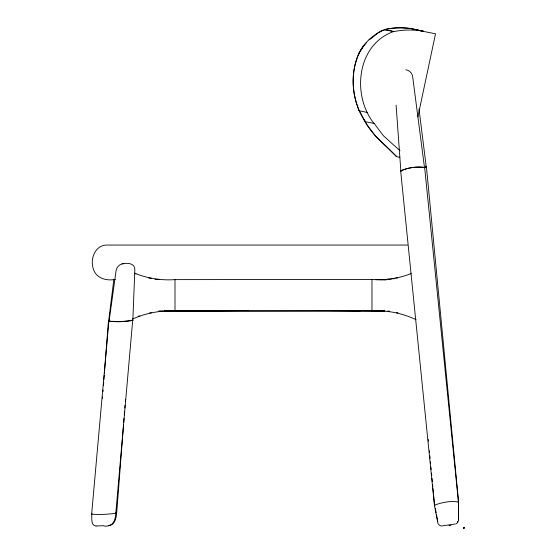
<?xml version="1.0" encoding="UTF-8"?>
<svg xmlns="http://www.w3.org/2000/svg" width="556" height="556" viewBox="0 0 556 556"><rect width="100%" height="100%" fill="white"/><g stroke="black" fill="none" stroke-linecap="round" stroke-linejoin="round"><path stroke-width="0.83" d="M464.225 527.345L464.225 528.033L463.635 528.193L464.329 527.484L464.1 527.957M464.107 527.415L463.954 528.089M463.926 527.985L463.635 528.193L463.864 527.748M96.07 526.094C90.44 525.427 92.171 517.719 91.657 514.001L108.879 321.222L120.631 321.583L132.835 320.416L134.83 269.98C135.282 263.641 128.262 262.717 123.571 263.655M102.443 398.603L102.575 396.873M102.978 391.688L103.11 389.958M103.444 385.642L103.715 382.18M103.909 379.588L104.243 375.272M104.382 373.542L108.392 321.695L109.33 321.493L108.392 321.695M123.55 424.381L116.732 512.514C116.273 517.462 115.099 525.656 108.462 525.413M123.689 422.65L124.023 418.334M124.287 414.873L124.558 411.419M124.822 407.965L125.024 405.373M125.357 401.05L125.489 399.319M132.703 320.131L115.808 513.105C115.321 521.403 112.639 526.775 104.18 526.094M458.603 519.79L458.54 501.436L426.41 166.751L425.389 166.161M108.58 321.632L113.841 279.543M383.522 310.269L383.383 311.019L316.552 310.526M358.252 55.252C349.376 76.652 352.316 102.561 365.264 121.722L374.167 123.425L383.348 135.657L394.475 145.79M399.847 157.32L396.56 156.618L375.244 135.789L366.967 124.739L359.037 110.255C352.831 95.145 351.253 77.944 355.701 62.147C359.419 47.496 370.977 34.729 384.912 29.76L393.704 31.511L384.877 29.635L381.77 30.622L378.233 32.658L371.332 38.427L369.045 39.733M417.883 116.85L435.536 33.777L418.904 30.524M359.037 110.255L358.94 110.686L367.412 112.493M371.811 310.936L372.02 310.269M441.527 526.115L439.296 525.149L437.982 523.537L434.465 505.571L400.681 171.067C407.562 167.432 416.91 166.411 424.659 167.516L458.443 502.019L458.61 520.479L457.477 522.779L455.83 524.002M358.578 54.551C360.469 50.374 362.873 46.19 366.168 43M424.437 167.384L424.659 167.516M458.207 502.478L458.443 502.019C450.687 500.636 442.083 502.374 434.702 505.112L434.465 505.571L435.049 505.911M364.187 45.224L358.87 53.084M457.254 522.008L457.637 521.653M426.41 166.751L424.61 167.703M401.258 171.408L400.834 170.789C408.055 167.655 416.611 166.473 424.423 167.377M384.912 29.76C392.849 27.181 401.766 27.668 410.029 28.425C411.19 28.53 426.765 31.942 422.345 30.976M425.389 167.405L426.202 166.508L419.002 108.976M109.372 321L108.879 321.222M133.03 320.325C125.315 321.722 116.558 322.278 109.08 321.132L116.114 270.543C116.677 266.797 120.047 263.732 123.856 263.613M132.356 319.123C145.679 313.084 160.448 310.248 175.064 311.082L164.645 310.964M116.454 512.618L116.225 512.479M411.169 273.608C398.735 278.382 385.259 280.433 371.971 279.487L174.994 279.626C161.233 280.599 147.25 278.382 134.476 273.142M393.704 31.511C356.688 44.494 351.524 95.535 374.125 123.606M393.683 31.609C403.496 29.635 413.754 29.537 423.623 31.24M448.991 525.761L450.909 525.441M122.007 263.898L122.522 263.822M442.18 525.9L454.989 524.002M96.188 525.983L103.833 525.698M315.523 310.526L384.71 310.867M383.174 311.019L384.766 310.964M165.049 310.985L226.688 310.526M174.994 279.626L175.001 311.082L248.657 310.526M407.472 245.057L106.029 245.057C95.695 245.543 90.621 257.63 92.748 266.678C94.534 277.68 105.466 281.308 115.349 279.411M186.42 310.992L360.399 310.853M175.001 311.082L371.978 310.943M134.309 273.74L135.963 273.747M395.782 278.035L397.415 278.049M391.848 278.716L394.294 278.73M387.886 279.216L391.153 279.244M386.364 279.564L383.362 279.571L385.774 279.689M379.936 279.703L386.455 279.751M148.793 278.16L151.274 278.174M375.953 279.682L385.732 279.751M154.999 279.327L159.134 279.362M371.762 310.943L384.787 311.033M387.782 311.082L389.415 311.096M375.745 310.804L389.304 311.457M164.479 310.894L171.095 310.943M158.752 311.131L163.707 311.165M396.365 312.75L397.999 312.757M159.023 311.165L163.158 311.193M149.696 312.875L151.35 312.882M138.159 316.114L139.813 316.121M387.678 311.443C397.484 312.653 407.117 315.412 416.041 319.672M414.005 29.197C404.539 27.105 394.628 27.571 385.148 29.357L384.849 29.628M414.54 29.308L418.772 30.219M405.873 69.778C409.487 70.195 412.323 73.329 412.691 76.902L424.52 167.794M396.56 156.618C385.822 145.074 372.541 135.622 364.979 121.465M365.035 121.479L363.318 118.602M364.159 120.033L365.216 121.708M437.516 520.36L437.836 521.375M435.334 508.406L436.112 512.674M436.425 514.383L437.363 519.512M428.266 439.448L428.433 441.172M429.343 450.666L429.51 452.389M429.837 455.837L430.087 458.429M430.42 461.876L430.587 463.6M430.914 467.054L431.164 469.639M431.498 473.093L431.748 475.679M431.991 478.264L432.325 481.718M432.575 484.304L432.818 486.889M432.985 488.62L433.402 492.929M433.569 494.652L434.396 503.284M396.101 105.147L400.834 170.789M371.971 279.487L371.978 310.088M394.878 146.089A169.038 5.935 37.3 0 1 400.007 150.732M458.54 501.436A11.426 1.585 -4.7 0 1 458.04 501.901M115.488 512.91A11.301 0.771 -2.3 0 1 114.029 513.57L106.55 514.217A12.489 0.855 -2.3 0 1 97.418 514.481L91.983 514.196A11.301 0.771 -2.3 0 1 92.15 513.772"/></g></svg>
